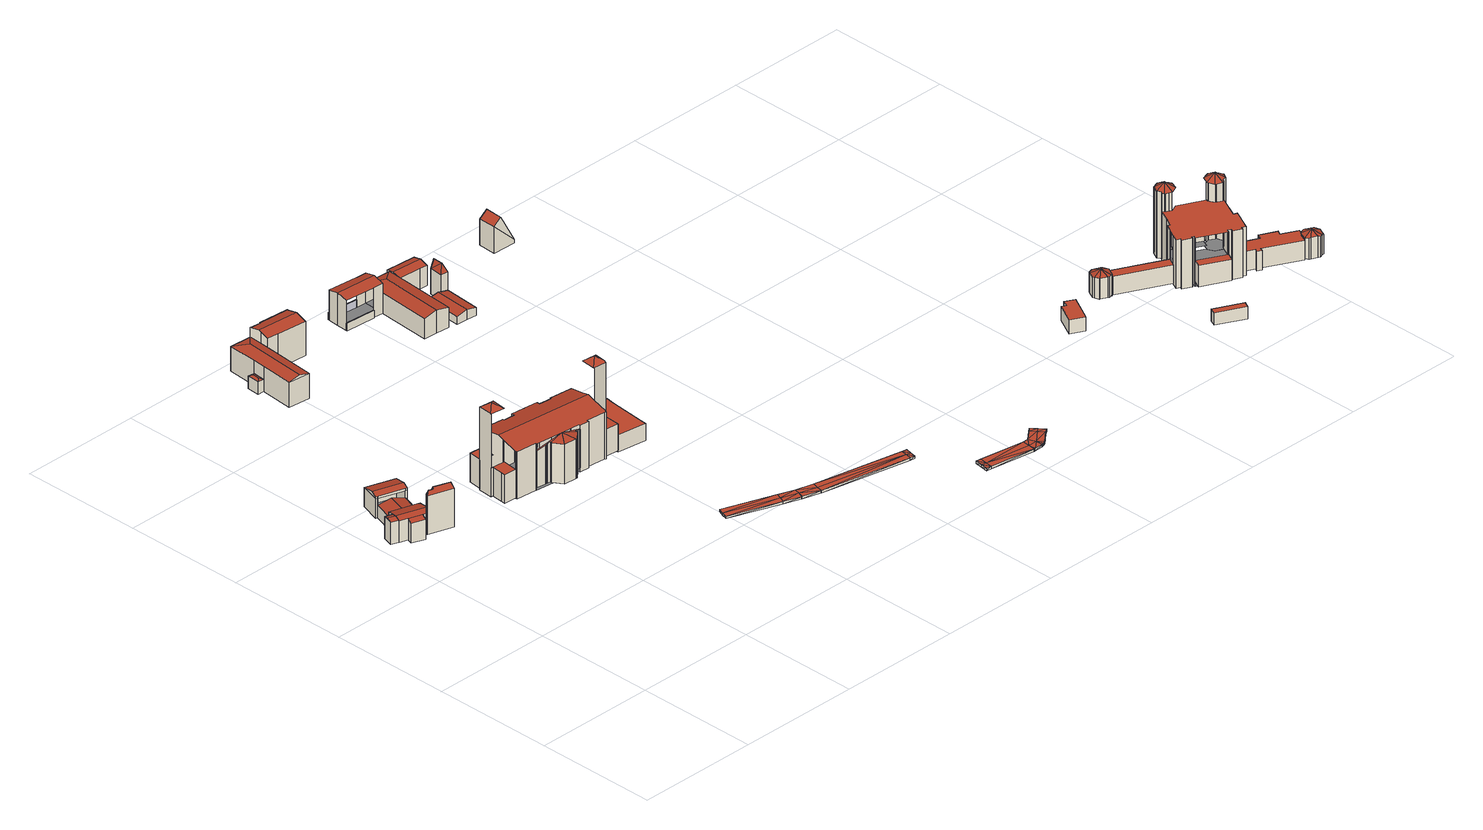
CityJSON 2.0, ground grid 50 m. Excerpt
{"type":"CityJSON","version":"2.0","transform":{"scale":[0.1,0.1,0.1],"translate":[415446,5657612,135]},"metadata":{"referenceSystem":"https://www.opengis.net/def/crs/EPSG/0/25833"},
"CityObjects":{
"building1":{"type":"Building","attributes":{"Dachtyp_tdc":"tdcGableRoof","Gemeindeschluessel":14612000,"Dachneigung":13.34,"QualitaetDacherkennung":74,"Geometrietyp2DReferenz":"3000","measuredHeight":9.62,"function":"31001_9998","roofType":"3100"},"geometry":[{"type":"Solid","lod":"2","boundaries":[[[[0,1,2,3]],[[1,4,5,2]],[[4,6,7,5]],[[6,0,3,7]],[[4,1,8]],[[0,6,9]],[[1,0,9,8]],[[6,4,8,9]],[[3,2,5,7]]]],"semantics":{"surfaces":[{"type":"WallSurface"},{"type":"RoofSurface"},{"type":"GroundSurface"}],"values":[[0,0,0,0,0,0,1,1,2]]}}]},
"building2":{"type":"Building","attributes":{"Gemeindeschluessel":14612000,"Geometrietyp2DReferenz":"3000","function":"31001_9998","roofType":"9999"},"children":["building2-1","building2-2","building2-3","building2-4"]},
"building2-1":{"type":"BuildingPart","attributes":{"Dachtyp_tdc":"tdcGableRoof","Dachneigung":14.43,"QualitaetDacherkennung":68,"Geometrietyp2DReferenz":"3000","measuredHeight":9.48,"roofType":"3100"},"parents":["building2"],"geometry":[{"type":"MultiSurface","lod":"2","boundaries":[[[10,11,12]],[[13,14,15]],[[13,16,17,14]],[[16,18,19,17]],[[18,20,21,19]],[[20,22,23,21]],[[22,24,25,23]],[[24,26,27,25]],[[28,29,30,31]],[[29,32,33,30]],[[32,34,35,33]],[[34,1,36,35]],[[1,37,38,36]],[[37,10,12,38]],[[34,32,29,28,26,24,22,20,18]],[[18,16,13,10,37,1,34]],[[12,14,17,19,21,23,25,27,31,30,33,35,36,38]]],"semantics":{"surfaces":[{"type":"WallSurface"},{"type":"RoofSurface"},{"type":"GroundSurface"}],"values":[0,0,0,0,0,0,0,0,0,0,0,0,0,0,1,1,2]}}]},
"building2-2":{"type":"BuildingPart","attributes":{"Dachtyp_tdc":"tdcGableRoof","Dachneigung":15.06,"QualitaetDacherkennung":47,"Geometrietyp2DReferenz":"3000","measuredHeight":6.53,"roofType":"3100"},"parents":["building2"],"geometry":[{"type":"MultiSurface","lod":"2","boundaries":[[[39,15,14,40]],[[11,41,42,12]],[[15,39,43,44]],[[41,11,44,43]],[[40,14,12,42]]],"semantics":{"surfaces":[{"type":"WallSurface"},{"type":"RoofSurface"},{"type":"GroundSurface"}],"values":[0,0,1,1,2]}}]},
"building2-3":{"type":"BuildingPart","attributes":{"Dachtyp_tdc":"tdcPolyFlatRoof","Dachneigung":14.61,"QualitaetDacherkennung":71,"Geometrietyp2DReferenz":"3000","measuredHeight":8.87,"roofType":"2100"},"parents":["building2"],"geometry":[{"type":"MultiSurface","lod":"2","boundaries":[[[26,45,46,27]],[[45,47,48,46]],[[47,28,31,48]],[[28,47,45,26]],[[27,46,48,31]]],"semantics":{"surfaces":[{"type":"WallSurface"},{"type":"RoofSurface"},{"type":"GroundSurface"}],"values":[0,0,0,1,2]}}]},
"building2-4":{"type":"BuildingPart","attributes":{"Dachtyp_tdc":"tdcGableRoof","Dachneigung":14.56,"QualitaetDacherkennung":81,"Geometrietyp2DReferenz":"3000","measuredHeight":9.46,"roofType":"3100"},"parents":["building2"],"geometry":[{"type":"MultiSurface","lod":"2","boundaries":[[[49,50,51,42,41]],[[50,52,53,51]],[[52,54,55,53]],[[54,56,57,55]],[[56,58,59,57]],[[58,60,39,40,59]],[[61,62,63,64,65,66,67]],[[54,64,63,56]],[[49,67,66,50]],[[60,61,67,49]],[[50,66,65,52]],[[52,65,64,54]],[[58,62,61,60]],[[56,63,62,58]],[[42,51,53,55,57,59,40]]],"semantics":{"surfaces":[{"type":"WallSurface"},{"type":"RoofSurface"},{"type":"GroundSurface"}],"values":[0,0,0,0,0,0,1,1,0,0,0,0,0,0,2]}}]},
"building3":{"type":"Building","attributes":{"Dachtyp_tdc":"tdcFreeFormRoof","Gemeindeschluessel":14612000,"Dachneigung":70.85,"QualitaetDacherkennung":9,"Geometrietyp2DReferenz":"3000","measuredHeight":18.38,"function":"31001_9998","roofType":"5000"},"geometry":[{"type":"Solid","lod":"2","boundaries":[[[[68,69,70,71]],[[69,72,73,70]],[[72,74,75,73]],[[74,76,77,75]],[[76,78,79,77]],[[78,68,71,79]],[[80,78,76]],[[81,80,76,74]],[[82,81,74,72]],[[83,82,72,69]],[[83,69,68]],[[80,81,82,83,68,78]],[[71,70,73,75,77,79]]]],"semantics":{"surfaces":[{"type":"WallSurface"},{"type":"RoofSurface"},{"type":"GroundSurface"}],"values":[[0,0,0,0,0,0,1,1,1,1,1,1,2]]}}]},
"building4":{"type":"Building","attributes":{"name":"Schloss Albrechtsberg","Gemeindeschluessel":14612000,"QualitaetDacherkennung":100,"Geometrietyp2DReferenz":"3000","function":"31001_3031","roofType":"9999"},"children":["building4-1","building4-2","building4-3","building4-4","building4-5","building4-6","building4-7","building4-8","building4-9"]},
"building4-1":{"type":"BuildingPart","attributes":{"Dachtyp_tdc":"tdcGableRoof","Dachneigung":34.93,"QualitaetDacherkennung":100,"Geometrietyp2DReferenz":"3000","measuredHeight":18.59,"roofType":"3100"},"parents":["building4"],"geometry":[{"type":"MultiSurface","lod":"2","boundaries":[[[84,85,86,87]],[[85,88,89,86]],[[88,90,91,89]],[[90,92,93,91]],[[88,85,84,94]],[[94,92,90,88]],[[95,87,86,89,91,93]]],"semantics":{"surfaces":[{"type":"WallSurface"},{"type":"RoofSurface"},{"type":"GroundSurface"}],"values":[0,0,0,0,1,1,2]}}]},
"building4-2":{"type":"BuildingPart","attributes":{"Dachtyp_tdc":"tdcPyramidRoof","Dachneigung":36.44,"QualitaetDacherkennung":100,"Geometrietyp2DReferenz":"3000","measuredHeight":35.7,"roofType":"3500"},"parents":["building4"],"geometry":[{"type":"MultiSurface","lod":"2","boundaries":[[[96,97,98,99,100]],[[97,101,102,103,104,98]],[[105,106,107,108,96]],[[109,107,106]],[[101,109,106,110]],[[105,110,106]],[[97,108,107,109,101]],[[96,108,97]],[[99,98,104,111,112,113]]],"semantics":{"surfaces":[{"type":"WallSurface"},{"type":"RoofSurface"},{"type":"GroundSurface"}],"values":[0,0,1,1,1,1,0,0,2]}}]},
"building4-3":{"type":"BuildingPart","attributes":{"Dachtyp_tdc":"tdcLeanToRoof","Dachneigung":0,"QualitaetDacherkennung":100,"Geometrietyp2DReferenz":"3000","measuredHeight":11.74,"roofType":"2100"},"parents":["building4"],"geometry":[{"type":"MultiSurface","lod":"2","boundaries":[[[114,115,116,117]],[[115,100,99,118,116]],[[119,100,115,114]],[[117,116,118,120]]],"semantics":{"surfaces":[{"type":"WallSurface"},{"type":"RoofSurface"},{"type":"GroundSurface"}],"values":[0,0,1,2]}}]},
"building4-4":{"type":"BuildingPart","attributes":{"Dachtyp_tdc":"tdcTentRoof","Dachneigung":16.37,"QualitaetDacherkennung":100,"Geometrietyp2DReferenz":"3000","measuredHeight":17.75,"roofType":"3500"},"parents":["building4"],"geometry":[{"type":"MultiSurface","lod":"2","boundaries":[[[121,122,123,124]],[[122,125,126,123]],[[125,127,128,126]],[[127,129,130,128]],[[129,131,132,130]],[[131,133,134,132]],[[133,135,136,134]],[[135,137,138,136]],[[137,139,140,138]],[[139,141,142,140]],[[141,143,144,142]],[[143,145,146,144]],[[145,147,148,146]],[[147,149,150,148]],[[149,151,152,150]],[[151,153,154,152]],[[155,121,124,156]],[[157,133,131,129,127]],[[157,135,133]],[[157,141,139,137,135]],[[157,153,151,149,147,145,143,141]],[[127,125,122,121,155,158,157]],[[124,123,126,128,130,132,134,136,138,140,142,144,146,148,150,152,154,159,160,156]]],"semantics":{"surfaces":[{"type":"WallSurface"},{"type":"RoofSurface"},{"type":"GroundSurface"}],"values":[0,0,0,0,0,0,0,0,0,0,0,0,0,0,0,0,0,1,1,1,1,1,2]}}]},
"building4-5":{"type":"BuildingPart","attributes":{"Dachtyp_tdc":"tdcPolyFlatRoof","Dachneigung":0,"QualitaetDacherkennung":100,"Geometrietyp2DReferenz":"3000","measuredHeight":11.78,"roofType":"1000"},"parents":["building4"],"geometry":[{"type":"MultiSurface","lod":"2","boundaries":[[[161,162,163,164]],[[162,165,166,163]],[[165,167,168,166]],[[167,169,170,168]],[[169,171,172,170]],[[171,173,174,172]],[[175,173,171,169,167,165,162,161]],[[164,163,166,168,170,172,174,176]]],"semantics":{"surfaces":[{"type":"WallSurface"},{"type":"RoofSurface"},{"type":"GroundSurface"}],"values":[0,0,0,0,0,0,1,2]}}]},
"building4-6":{"type":"BuildingPart","attributes":{"Dachtyp_tdc":"tdcGableRoof","Dachneigung":12.4,"QualitaetDacherkennung":100,"Geometrietyp2DReferenz":"3000","measuredHeight":21.45,"roofType":"3100"},"parents":["building4"],"geometry":[{"type":"MultiSurface","lod":"2","boundaries":[[[177,178,179,180]],[[178,181,182,179]],[[181,183,184,182]],[[183,185,155,156,186,184]],[[187,188,189,190,154,153]],[[188,191,192,189]],[[191,193,194,192]],[[193,195,161,164,196,194]],[[197,198,199,200,201]],[[198,202,203,199]],[[202,204,205,203]],[[204,206,207,205]],[[206,208,209,207]],[[208,210,84,87,211,209]],[[212,213,214,215,93,92]],[[213,216,217,214]],[[216,218,219,217]],[[218,220,221,219]],[[220,222,223,221]],[[222,224,114,117,225,223]],[[226,227,228,229,230,231]],[[227,177,180,228]],[[232,233,224,222,220,218,216,213,212,94,210,208,206,204,202,198,197,234,235]],[[235,236,195,193,191,188,187,157,237,185,183,181,178,177,227,226,238,232]],[[180,179,182,184,186,239,190,189,192,194,196,240,241,242,200,199,203,205,207,209,211,215,214,217,219,221,223,225,243,229,228]]],"semantics":{"surfaces":[{"type":"WallSurface"},{"type":"RoofSurface"},{"type":"GroundSurface"}],"values":[0,0,0,0,0,0,0,0,0,0,0,0,0,0,0,0,0,0,0,0,0,0,1,1,2]}}]},
"building4-7":{"type":"BuildingPart","attributes":{"Dachtyp_tdc":"tdcLeanToRoof","Dachneigung":0,"QualitaetDacherkennung":100,"Geometrietyp2DReferenz":"3000","measuredHeight":11.99,"roofType":"2100"},"parents":["building4"],"geometry":[{"type":"MultiSurface","lod":"2","boundaries":[[[244,245,246,247]],[[245,248,249,246]],[[248,201,200,250,249]],[[251,244,247,252]],[[251,253,201,248,245,244]],[[247,246,249,250,254,252]]],"semantics":{"surfaces":[{"type":"WallSurface"},{"type":"RoofSurface"},{"type":"GroundSurface"}],"values":[0,0,0,0,1,2]}}]},
"building4-8":{"type":"BuildingPart","attributes":{"Dachtyp_tdc":"tdcPolyFlatRoof","Dachneigung":0,"QualitaetDacherkennung":100,"Geometrietyp2DReferenz":"3000","measuredHeight":11.14,"roofType":"1000"},"parents":["building4"],"geometry":[{"type":"MultiSurface","lod":"2","boundaries":[[[102,255,256,103]],[[255,257,258,256]],[[257,231,230,258]],[[231,257,255,102,259]],[[260,103,256,258,230]]],"semantics":{"surfaces":[{"type":"WallSurface"},{"type":"RoofSurface"},{"type":"GroundSurface"}],"values":[0,0,0,1,2]}}]},
"building4-9":{"type":"BuildingPart","attributes":{"Dachtyp_tdc":"tdcPyramidRoof","Dachneigung":36.44,"QualitaetDacherkennung":100,"Geometrietyp2DReferenz":"3000","measuredHeight":36.29,"roofType":"3500"},"parents":["building4"],"geometry":[{"type":"MultiSurface","lod":"2","boundaries":[[[261,262,251,252,263,174,173]],[[262,264,265,266]],[[267,266,265]],[[267,265,268,261]],[[264,268,265]],[[261,268,264,262]],[[254,269,263,252]]],"semantics":{"surfaces":[{"type":"WallSurface"},{"type":"RoofSurface"},{"type":"GroundSurface"}],"values":[0,1,1,1,1,0,2]}}]},
"building5":{"type":"Building","attributes":{"name":"JugendKunstschule Dresden","Dachtyp_tdc":"tdcFreeFormRoof","Gemeindeschluessel":14612000,"Dachneigung":19.21,"QualitaetDacherkennung":77,"Geometrietyp2DReferenz":"3000","measuredHeight":5.56,"function":"31001_3021","roofType":"5000"},"geometry":[{"type":"Solid","lod":"2","boundaries":[[[[270,271,272,273]],[[271,274,275,272]],[[274,276,277,275]],[[276,270,273,277]],[[278,279,276,274]],[[278,274,271]],[[279,278,271,270]],[[279,270,276]],[[273,272,275,277]]]],"semantics":{"surfaces":[{"type":"WallSurface"},{"type":"RoofSurface"},{"type":"GroundSurface"}],"values":[[0,0,0,0,1,1,1,1,2]]}}]},
"building6":{"type":"Building","attributes":{"name":"JugendKunstschule Dresden","Gemeindeschluessel":14612000,"Geometrietyp2DReferenz":"3000","function":"31001_3021","roofType":"9999"},"children":["building6-1","building6-2","building6-3"]},
"building6-1":{"type":"BuildingPart","attributes":{"Dachtyp_tdc":"tdcGableRoof","Dachneigung":14.26,"QualitaetDacherkennung":66,"Geometrietyp2DReferenz":"3000","measuredHeight":15.32,"roofType":"3100"},"parents":["building6"],"geometry":[{"type":"MultiSurface","lod":"2","boundaries":[[[280,281,282,283]],[[281,284,285,286,282]],[[287,288,289,290,291]],[[292,293,294,295,296]],[[293,297,298,294]],[[297,299,300,298]],[[299,301,302,300]],[[301,280,283,302]],[[297,293,292,288,287,303]],[[303,284,281,280,301,299,297]],[[283,282,286,304,290,289,295,294,298,300,302]]],"semantics":{"surfaces":[{"type":"WallSurface"},{"type":"RoofSurface"},{"type":"GroundSurface"}],"values":[0,0,0,0,0,0,0,0,1,1,2]}}]},
"building6-2":{"type":"BuildingPart","attributes":{"Dachtyp_tdc":"tdcHipAndGableRoof","Dachneigung":13.85,"QualitaetDacherkennung":91,"Geometrietyp2DReferenz":"3000","measuredHeight":11.44,"roofType":"5000"},"parents":["building6"],"geometry":[{"type":"MultiSurface","lod":"2","boundaries":[[[305,306,307,308]],[[309,306,305,310,311,312]],[[313,314,315,312,311]],[[285,314,313,316]],[[316,313,311,310]],[[291,315,314,285,317]],[[309,315,291]],[[308,307,318,290,304,286,319,320]],[[306,309,318,307]],[[309,291,290,318]],[[285,316,319,286]],[[316,310,320,319]],[[310,305,308,320]],[[315,309,312]]],"semantics":{"surfaces":[{"type":"WallSurface"},{"type":"RoofSurface"},{"type":"GroundSurface"}],"values":[0,1,1,0,0,0,0,2,0,0,0,0,0,1]}}]},
"building6-3":{"type":"BuildingPart","attributes":{"Dachtyp_tdc":"tdcPolyFlatRoof","Dachneigung":0,"QualitaetDacherkennung":40,"Geometrietyp2DReferenz":"3000","measuredHeight":14.13,"roofType":"1000"},"parents":["building6"],"geometry":[{"type":"MultiSurface","lod":"2","boundaries":[[[321,322,323,324]],[[322,296,295,323]],[[288,321,324,289]],[[288,296,322,321]],[[324,323,295,289]]],"semantics":{"surfaces":[{"type":"WallSurface"},{"type":"RoofSurface"},{"type":"GroundSurface"}],"values":[0,0,0,1,2]}}]},
"building7":{"type":"Building","attributes":{"name":"Schloss Albrechtsberg","Dachtyp_tdc":"tdcPolyFlatRoof","Gemeindeschluessel":14612000,"Dachneigung":0,"QualitaetDacherkennung":100,"Geometrietyp2DReferenz":"3000","measuredHeight":7.02,"function":"31001_3031","roofType":"1000"},"geometry":[{"type":"Solid","lod":"2","boundaries":[[[[325,326,327,328]],[[326,329,330,327]],[[329,331,332,330]],[[331,333,334,332]],[[333,335,116,334]],[[335,336,337,116]],[[336,338,339,337]],[[338,340,341,339]],[[340,342,343,341]],[[342,325,328,343]],[[342,340,338,336,335,333,331,329,326,325]],[[328,327,330,332,334,116,337,339,341,343]]]],"semantics":{"surfaces":[{"type":"WallSurface"},{"type":"RoofSurface"},{"type":"GroundSurface"}],"values":[[0,0,0,0,0,0,0,0,0,0,1,2]]}}]},
"building8":{"type":"Building","attributes":{"Erfassungsdatum_Objekt":"2022-03-29","BodenHoehe":138.06,"gemHoehe":0,"BauwerkHoehe":1,"Breite":5,"Gemeindeschluessel":"14612000","Geometrietyp2DReferenz":"3000","measuredHeight":1,"function":"53001_1800"},"geometry":[{"type":"MultiSurface","lod":"2","boundaries":[[[344,345,346]],[[344,346,347]],[[345,348,349]],[[345,349,346]],[[349,348,350]],[[349,350,351]],[[351,350,352]],[[351,352,353]],[[353,352,354]],[[353,354,355]],[[356,357,345]],[[356,345,344]],[[357,358,348]],[[357,348,345]],[[348,358,359]],[[348,359,360]],[[348,360,361]],[[348,361,350]],[[350,361,362]],[[350,362,363]],[[350,363,352]],[[352,363,364]],[[352,364,365]],[[352,365,354]],[[362,361,366]],[[362,366,367]],[[361,360,368]],[[361,368,366]],[[360,359,369]],[[360,369,368]],[[359,358,370]],[[359,370,369]],[[358,357,371]],[[358,371,370]],[[357,356,372]],[[357,372,371]],[[356,344,373]],[[356,373,372]],[[344,347,374]],[[344,374,373]],[[347,346,375]],[[347,375,374]],[[346,349,376]],[[346,376,375]],[[349,351,377]],[[349,377,376]],[[351,353,378]],[[351,378,377]],[[353,355,379]],[[353,379,378]],[[355,354,380]],[[355,380,379]],[[354,365,381]],[[354,381,380]],[[365,364,382]],[[365,382,381]],[[364,363,383]],[[364,383,382]],[[363,362,367]],[[363,367,383]],[[375,384,373]],[[374,375,373]],[[376,385,384]],[[375,376,384]],[[386,385,376]],[[377,386,376]],[[387,386,377]],[[378,387,377]],[[380,387,378]],[[379,380,378]],[[384,371,372]],[[373,384,372]],[[385,370,371]],[[384,385,371]],[[369,370,385]],[[368,369,385]],[[366,368,385]],[[386,366,385]],[[367,366,386]],[[383,367,386]],[[387,383,386]],[[382,383,387]],[[381,382,387]],[[380,381,387]]],"semantics":{"surfaces":[{"type":"RoofSurface"},{"type":"WallSurface"},{"type":"GroundSurface"}],"values":[0,0,0,0,0,0,0,0,0,0,0,0,0,0,0,0,0,0,0,0,0,0,0,0,1,1,1,1,1,1,1,1,1,1,1,1,1,1,1,1,1,1,1,1,1,1,1,1,1,1,1,1,1,1,1,1,1,1,1,1,2,2,2,2,2,2,2,2,2,2,2,2,2,2,2,2,2,2,2,2,2,2,2,2]}}]},
"building9":{"type":"Building","attributes":{"name":"JugendKunstschule Dresden","Gemeindeschluessel":14612000,"Geometrietyp2DReferenz":"3000","function":"31001_3021","roofType":"9999"},"children":["building9-1","building9-2","building9-3","building9-4","building9-5"]},
"building9-1":{"type":"BuildingPart","attributes":{"Dachtyp_tdc":"tdcPolyFlatRoof","Dachneigung":0,"QualitaetDacherkennung":0,"Geometrietyp2DReferenz":"3000","measuredHeight":3,"roofType":"9999"},"parents":["building9"],"geometry":[{"type":"MultiSurface","lod":"2","boundaries":[[[388,389,390,391,392,393]],[[393,392,394,395]],[[392,391,396,394]],[[390,389,397,398]],[[389,388,399,397]],[[388,393,395,399]],[[395,394,396,398,397,399]],[[398,396,391,390]]],"semantics":{"surfaces":[{"type":"RoofSurface"},{"type":"WallSurface"},{"type":"GroundSurface"},{"type":"ClosureSurface","isClosure":"1","QuelleClosure":"LoD1Solid"}],"values":[0,1,1,1,1,1,2,3]}}]},
"building9-2":{"type":"BuildingPart","attributes":{"Dachtyp_tdc":"tdcHipAndGableRoof","Dachneigung":13.18,"QualitaetDacherkennung":89,"Geometrietyp2DReferenz":"3000","measuredHeight":9.62,"roofType":"5000"},"parents":["building9"],"geometry":[{"type":"MultiSurface","lod":"2","boundaries":[[[400,401,402,403,404,405,406,407]],[[408,409,410,411,412,413,414,415,416,417]],[[401,400,409,408]],[[400,418,410,409]],[[418,419,411,410]],[[420,406,414,413]],[[402,401,408,417,421]],[[406,420,407]],[[420,422,419,418,400,407]]],"semantics":{"surfaces":[{"type":"RoofSurface"},{"type":"GroundSurface"},{"type":"WallSurface"}],"values":[0,1,2,2,2,2,2,0,0]}}]},
"building9-3":{"type":"BuildingPart","attributes":{"Dachtyp_tdc":"tdcGableRoof","Dachneigung":13.86,"QualitaetDacherkennung":63,"Geometrietyp2DReferenz":"3000","measuredHeight":13.36,"roofType":"3100"},"parents":["building9"],"geometry":[{"type":"MultiSurface","lod":"2","boundaries":[[[423,424,425,426,427]],[[424,428,429,425]],[[428,430,390,398,429]],[[431,432,420,413,396,391]],[[433,434,435,436,411,419]],[[437,432,431,430,428,424]],[[424,423,434,433,437]],[[426,425,429,398,396,413,412,411,436]]],"semantics":{"surfaces":[{"type":"WallSurface"},{"type":"RoofSurface"},{"type":"GroundSurface"}],"values":[0,0,0,0,0,1,1,2]}}]},
"building9-4":{"type":"BuildingPart","attributes":{"Dachtyp_tdc":"tdcPolyFlatRoof","Dachneigung":0,"QualitaetDacherkennung":0,"Geometrietyp2DReferenz":"3000","measuredHeight":3.04,"roofType":"9999"},"parents":["building9"],"geometry":[{"type":"MultiSurface","lod":"2","boundaries":[[[427,438,439,440,435]],[[435,440,441,436]],[[440,439,442,441]],[[439,438,443,442]],[[438,427,426,443]],[[436,441,442,443,426]],[[436,426,427,435]]],"semantics":{"surfaces":[{"type":"RoofSurface"},{"type":"WallSurface"},{"type":"GroundSurface"},{"type":"ClosureSurface","isClosure":"1","QuelleClosure":"LoD1Solid"}],"values":[0,1,1,1,1,2,3]}}]},
"building9-5":{"type":"BuildingPart","attributes":{"Dachtyp_tdc":"tdcGableRoof","Dachneigung":13.9,"QualitaetDacherkennung":79,"Geometrietyp2DReferenz":"3000","measuredHeight":9.22,"roofType":"3100"},"parents":["building9"],"geometry":[{"type":"MultiSurface","lod":"2","boundaries":[[[444,421,417,445]],[[446,414,406]],[[446,447,448,414]],[[447,449,450,448]],[[449,451,452,450]],[[451,453,454,452]],[[453,455,456,454]],[[455,444,445,456]],[[451,449,447,446,457]],[[457,404,458,421,444,455,453,451]],[[445,417,416,415,414,448,450,452,454,456]]],"semantics":{"surfaces":[{"type":"WallSurface"},{"type":"RoofSurface"},{"type":"GroundSurface"}],"values":[0,0,0,0,0,0,0,0,1,1,2]}}]},
"building10":{"type":"Building","attributes":{"Dachtyp_tdc":"tdcGableRoof","Gemeindeschluessel":14612000,"Dachneigung":10.42,"QualitaetDacherkennung":85,"Geometrietyp2DReferenz":"3000","measuredHeight":4.04,"function":"31001_9998","roofType":"3100"},"geometry":[{"type":"Solid","lod":"2","boundaries":[[[[459,460,461,462]],[[460,463,464,461]],[[463,465,466,464]],[[465,467,468,466]],[[467,469,470,468]],[[469,471,472,470]],[[471,473,474,472]],[[473,459,462,474]],[[469,467,465,463,460,459]],[[459,473,471,469]],[[462,461,464,466,468,470,472,474]]]],"semantics":{"surfaces":[{"type":"WallSurface"},{"type":"RoofSurface"},{"type":"GroundSurface"}],"values":[[0,0,0,0,0,0,0,0,1,1,2]]}}]},
"building11":{"type":"Building","attributes":{"Dachtyp_tdc":"tdcFreeFormRoof","Gemeindeschluessel":14612000,"Dachneigung":67.08,"QualitaetDacherkennung":7,"Geometrietyp2DReferenz":"3000","measuredHeight":14.11,"function":"31001_9998","roofType":"5000"},"geometry":[{"type":"Solid","lod":"2","boundaries":[[[[475,476,477,478]],[[476,479,480,477]],[[479,481,482,480]],[[481,483,484,482]],[[483,475,478,484]],[[485,483,481]],[[486,485,481,479]],[[486,479,476]],[[476,485,486]],[[475,485,476]],[[485,475,483]],[[478,477,480,482,484]]]],"semantics":{"surfaces":[{"type":"WallSurface"},{"type":"RoofSurface"},{"type":"GroundSurface"}],"values":[[0,0,0,0,0,1,1,0,1,1,1,2]]}}]},
"building12":{"type":"Building","attributes":{"Erfassungsdatum_Objekt":"2022-03-29","BodenHoehe":135.21,"gemHoehe":0,"BauwerkHoehe":1,"Breite":6,"Gemeindeschluessel":"14612000","Geometrietyp2DReferenz":"3000","measuredHeight":1,"function":"53001_1800"},"geometry":[{"type":"MultiSurface","lod":"2","boundaries":[[[487,488,489]],[[487,489,490]],[[490,489,491]],[[491,489,492]],[[491,492,493]],[[493,492,494]],[[493,494,495]],[[493,495,496]],[[496,495,497]],[[496,497,498]],[[488,499,500]],[[488,500,489]],[[489,500,501]],[[489,501,492]],[[492,501,502]],[[492,502,503]],[[492,503,494]],[[494,503,504]],[[494,504,505]],[[494,505,506]],[[494,506,507]],[[494,507,495]],[[495,507,508]],[[495,508,497]],[[488,487,509]],[[488,509,510]],[[487,490,511]],[[487,511,509]],[[490,491,512]],[[490,512,511]],[[491,493,513]],[[491,513,512]],[[493,496,514]],[[493,514,513]],[[496,498,515]],[[496,515,514]],[[498,497,516]],[[498,516,515]],[[497,508,517]],[[497,517,516]],[[508,507,518]],[[508,518,517]],[[507,506,519]],[[507,519,518]],[[506,505,520]],[[506,520,519]],[[505,504,521]],[[505,521,520]],[[504,503,522]],[[504,522,521]],[[503,502,523]],[[503,523,522]],[[502,501,524]],[[502,524,523]],[[500,525,526]],[[499,488,510]],[[499,510,525]],[[501,500,526]],[[501,526,524]],[[500,499,525]],[[527,510,509]],[[511,527,509]],[[512,527,511]],[[528,527,512]],[[513,528,512]],[[529,528,513]],[[530,529,513]],[[514,530,513]],[[516,530,514]],[[515,516,514]],[[526,525,510]],[[527,526,510]],[[524,526,527]],[[528,524,527]],[[523,524,528]],[[522,523,528]],[[529,522,528]],[[521,522,529]],[[520,521,529]],[[519,520,529]],[[518,519,529]],[[530,518,529]],[[517,518,530]],[[516,517,530]]],"semantics":{"surfaces":[{"type":"RoofSurface"},{"type":"WallSurface"},{"type":"GroundSurface"}],"values":[0,0,0,0,0,0,0,0,0,0,0,0,0,0,0,0,0,0,0,0,0,0,0,0,1,1,1,1,1,1,1,1,1,1,1,1,1,1,1,1,1,1,1,1,1,1,1,1,1,1,1,1,1,1,1,1,1,1,1,1,2,2,2,2,2,2,2,2,2,2,2,2,2,2,2,2,2,2,2,2,2,2,2,2]}}]},
"building13":{"type":"Building","attributes":{"Dachtyp_tdc":"tdcGableRoof","Gemeindeschluessel":14612000,"Dachneigung":61.75,"QualitaetDacherkennung":5,"Geometrietyp2DReferenz":"3000","measuredHeight":13.37,"function":"31001_9998","roofType":"3100"},"geometry":[{"type":"Solid","lod":"2","boundaries":[[[[531,532,533,534]],[[532,535,536,533]],[[535,537,538,536]],[[537,531,534,538]],[[535,532,539]],[[531,537,540]],[[532,531,540,539]],[[537,535,539,540]],[[534,533,536,538]]]],"semantics":{"surfaces":[{"type":"WallSurface"},{"type":"RoofSurface"},{"type":"GroundSurface"}],"values":[[0,0,0,0,0,0,1,1,2]]}}]},
"building14":{"type":"Building","attributes":{"Dachtyp_tdc":"tdcPolyFlatRoof","Gemeindeschluessel":14612000,"Dachneigung":0,"QualitaetDacherkennung":0,"Geometrietyp2DReferenz":"3000","BezugspunktDach":"2000","measuredHeight":5.73,"function":"31001_9998"},"geometry":[{"type":"MultiSurface","lod":"2","boundaries":[[[541,542,543,544,545,546]],[[546,545,547,548]],[[545,544,549,547]],[[544,543,550,549]],[[543,542,551,550]],[[542,541,552,551]],[[541,546,548,552]],[[548,547,549,550,551,552]]],"semantics":{"surfaces":[{"type":"RoofSurface"},{"type":"WallSurface"},{"type":"GroundSurface"}],"values":[0,1,1,1,1,1,1,2]}}]},
"building15":{"type":"Building","attributes":{"Dachtyp_tdc":"tdcPolyFlatRoof","Gemeindeschluessel":14612000,"Dachneigung":0,"QualitaetDacherkennung":60,"Geometrietyp2DReferenz":"3000","measuredHeight":4.98,"function":"31001_9998","roofType":"1000"},"geometry":[{"type":"Solid","lod":"2","boundaries":[[[[553,554,555,556]],[[554,557,558,555]],[[557,559,560,558]],[[559,553,556,560]],[[559,557,554,553]],[[556,555,558,560]]]],"semantics":{"surfaces":[{"type":"WallSurface"},{"type":"RoofSurface"},{"type":"GroundSurface"}],"values":[[0,0,0,0,1,2]]}}]},
"building16":{"type":"Building","attributes":{"name":"Lingnerschloss","Gemeindeschluessel":14612000,"QualitaetDacherkennung":100,"Geometrietyp2DReferenz":"3000","function":"31001_3031","roofType":"9999"},"children":["building16-1","building16-2","building16-3","building16-4","building16-5","building16-6","building16-7","building16-8","building16-9"]},
"building16-1":{"type":"BuildingPart","attributes":{"Dachtyp_tdc":"tdcLeanToRoof","Dachneigung":0,"QualitaetDacherkennung":100,"Geometrietyp2DReferenz":"3000","measuredHeight":8.75,"roofType":"2100"},"parents":["building16"],"geometry":[{"type":"MultiSurface","lod":"2","boundaries":[[[561,562,563,564]],[[562,565,566,563]],[[565,567,568,566]],[[567,565,562,561]],[[564,563,566,568]]],"semantics":{"surfaces":[{"type":"WallSurface"},{"type":"RoofSurface"},{"type":"GroundSurface"}],"values":[0,0,0,1,2]}}]},
"building16-2":{"type":"BuildingPart","attributes":{"Dachtyp_tdc":"tdcTentRoof","Dachneigung":33.85,"QualitaetDacherkennung":100,"Geometrietyp2DReferenz":"3000","measuredHeight":29.75,"roofType":"3500"},"parents":["building16"],"geometry":[{"type":"MultiSurface","lod":"2","boundaries":[[[569,570,571,572,573]],[[570,574,575,571]],[[574,576,577,575]],[[576,578,579,577]],[[578,580,581,579]],[[580,582,583,581]],[[582,584,585,583]],[[584,586,587,585]],[[586,588,589,587]],[[588,590,591,589]],[[590,592,593,591]],[[592,594,595,593]],[[594,596,597,595]],[[596,598,599,597]],[[600,601,602]],[[603,600,602]],[[574,570,569,603,602]],[[578,576,574,602]],[[582,580,578,602]],[[604,605,572,571,575,577,579,581,583,585,587,589,591,593,595,597,606,607]],[[586,584,582,602]],[[608,596,594,592,590,588,586,602]],[[601,608,602]]],"semantics":{"surfaces":[{"type":"WallSurface"},{"type":"RoofSurface"},{"type":"GroundSurface"}],"values":[0,0,0,0,0,0,0,0,0,0,0,0,0,0,1,1,1,1,1,2,1,1,1]}}]},
"building16-3":{"type":"BuildingPart","attributes":{"Dachtyp_tdc":"tdcPolyFlatRoof","Dachneigung":0,"QualitaetDacherkennung":100,"Geometrietyp2DReferenz":"3000","measuredHeight":8.07,"roofType":"1000"},"parents":["building16"],"geometry":[{"type":"MultiSurface","lod":"2","boundaries":[[[609,610,611,612]],[[610,613,614,611]],[[613,615,616,614]],[[615,617,618,616]],[[617,619,620,621,618]],[[622,623,624]],[[622,625,626,623]],[[625,627,628,626]],[[627,629,630,628]],[[629,631,632,630]],[[631,633,634,632]],[[633,635,636,634]],[[635,637,636]],[[638,639,640,641,642]],[[639,609,612,640]],[[639,638,635,633,631,629,627,625,622,643,644,619,617,615,613,610,609]],[[612,611,614,616,618,621,645,623,626,628,630,632,634,636,641,640]]],"semantics":{"surfaces":[{"type":"WallSurface"},{"type":"RoofSurface"},{"type":"GroundSurface"}],"values":[0,0,0,0,0,0,0,0,0,0,0,0,0,0,0,1,2]}}]},
"building16-4":{"type":"BuildingPart","attributes":{"Dachtyp_tdc":"tdcTentRoof","Dachneigung":33.85,"QualitaetDacherkennung":100,"Geometrietyp2DReferenz":"3000","measuredHeight":29.9,"roofType":"3500"},"parents":["building16"],"geometry":[{"type":"MultiSurface","lod":"2","boundaries":[[[646,647,648,649]],[[647,650,651,652,648]],[[653,654,655,656,657,658]],[[654,659,660,655]],[[659,661,662,660]],[[661,663,664,662]],[[663,665,666,664]],[[665,667,668,666]],[[667,669,670,668]],[[669,646,649,670]],[[671,650,647,646,672]],[[673,671,672]],[[674,673,672]],[[675,674,672]],[[654,653,675,672]],[[661,659,654,672]],[[665,663,661,672]],[[646,669,667,665,672]],[[649,648,652,676,677,678,679,680,656,655,660,662,664,666,668,670]]],"semantics":{"surfaces":[{"type":"WallSurface"},{"type":"RoofSurface"},{"type":"GroundSurface"}],"values":[0,0,0,0,0,0,0,0,0,0,1,1,1,1,1,1,1,1,2]}}]},
"building16-5":{"type":"BuildingPart","attributes":{"Dachtyp_tdc":"tdcPolyFlatRoof","Dachneigung":0,"QualitaetDacherkennung":100,"Geometrietyp2DReferenz":"3000","measuredHeight":9.03,"roofType":"1000"},"parents":["building16"],"geometry":[{"type":"MultiSurface","lod":"2","boundaries":[[[598,681,682,599]],[[681,658,657,682]],[[683,684,685,686,658,681,598]],[[599,682,657,687,688,689,690]]],"semantics":{"surfaces":[{"type":"WallSurface"},{"type":"RoofSurface"},{"type":"GroundSurface"}],"values":[0,0,1,2]}}]},
"building16-6":{"type":"BuildingPart","attributes":{"Dachtyp_tdc":"tdcPolyFlatRoof","Dachneigung":0,"QualitaetDacherkennung":100,"Geometrietyp2DReferenz":"3000","measuredHeight":20.02,"roofType":"1000"},"parents":["building16"],"geometry":[{"type":"MultiSurface","lod":"2","boundaries":[[[651,691,692,693,652]],[[691,694,638,642,692]],[[695,637,635]],[[695,696,697,637]],[[696,698,699,697]],[[698,700,701,699]],[[700,702,703,701]],[[702,704,705,703]],[[704,706,707,705]],[[706,708,561,564,709,707]],[[710,711,712,713,568,567]],[[711,714,715,712]],[[714,716,717,715]],[[716,718,719,717]],[[718,720,721,719]],[[720,722,723,721]],[[722,724,725,726,727,723]],[[728,729,730,731,732,733]],[[729,734,735,730]],[[734,736,737,735]],[[736,738,739,737]],[[738,573,572,740,739]],[[741,742,743,744,745,573,738,736,734,729,728,724,722,720,718,716,714,711,710,708,706,704,702,700,698,696,695,694,691,651,746,747]],[[748,749,693,692,642,637,697,699,701,703,705,707,709,713,712,715,717,719,721,723,727,731,730,735,737,739,740,750,751,752,753,754]]],"semantics":{"surfaces":[{"type":"WallSurface"},{"type":"RoofSurface"},{"type":"GroundSurface"}],"values":[0,0,0,0,0,0,0,0,0,0,0,0,0,0,0,0,0,0,0,0,0,0,1,2]}}]},
"building16-7":{"type":"BuildingPart","attributes":{"Dachtyp_tdc":"tdcPolyFlatRoof","Dachneigung":0,"QualitaetDacherkennung":100,"Geometrietyp2DReferenz":"3000","measuredHeight":7.69,"roofType":"1000"},"parents":["building16"],"geometry":[{"type":"MultiSurface","lod":"2","boundaries":[[[755,756,757,758,759]],[[756,760,761,757]],[[760,762,763,761]],[[762,733,732,763]],[[725,764,765,726]],[[764,766,767,768,765]],[[766,764,725,733,762,760,756,755,769,770]],[[771,758,757,761,763,732,726,765,768]]],"semantics":{"surfaces":[{"type":"WallSurface"},{"type":"RoofSurface"},{"type":"GroundSurface"}],"values":[0,0,0,0,0,0,1,2]}}]},
"building16-8":{"type":"BuildingPart","attributes":{"Dachtyp_tdc":"tdcTentRoof","Dachneigung":27.58,"QualitaetDacherkennung":100,"Geometrietyp2DReferenz":"3000","measuredHeight":10.17,"roofType":"3500"},"parents":["building16"],"geometry":[{"type":"MultiSurface","lod":"2","boundaries":[[[772,773,774,767,766]],[[773,775,776,774]],[[775,777,778,776]],[[777,779,780,778]],[[779,781,782,780]],[[781,783,784,782]],[[783,785,786,784]],[[785,787,788,786]],[[787,789,790,788]],[[789,791,792,790]],[[791,793,794,792]],[[793,795,755,759,794]],[[796,797,798]],[[773,772,796,798]],[[777,775,773,798]],[[779,777,798]],[[783,781,779,798]],[[787,785,783,798]],[[793,791,789,787,798]],[[797,795,793,798]],[[799,767,774,776,778,780,782,784,786,788,790,792,794,759,800]]],"semantics":{"surfaces":[{"type":"WallSurface"},{"type":"RoofSurface"},{"type":"GroundSurface"}],"values":[0,0,0,0,0,0,0,0,0,0,0,0,1,1,1,1,1,1,1,1,2]}}]},
"building16-9":{"type":"BuildingPart","attributes":{"Dachtyp_tdc":"tdcTentRoof","Dachneigung":27.57,"QualitaetDacherkennung":100,"Geometrietyp2DReferenz":"3000","measuredHeight":10.26,"roofType":"3500"},"parents":["building16"],"geometry":[{"type":"MultiSurface","lod":"2","boundaries":[[[801,802,803,804]],[[802,805,806,803]],[[805,807,808,806]],[[807,809,810,808]],[[809,811,812,810]],[[811,813,814,812]],[[813,815,816,814]],[[815,817,818,816]],[[817,819,820,818]],[[819,821,622,624,820]],[[822,823,824,620,619]],[[823,801,804,824]],[[805,802,801,823,825]],[[809,807,805,825]],[[813,811,809,825]],[[815,813,825]],[[819,817,815,825]],[[826,821,819,825]],[[827,826,825]],[[823,822,827,825]],[[804,803,806,808,810,812,814,816,818,820,624,828,829,620,824]]],"semantics":{"surfaces":[{"type":"WallSurface"},{"type":"RoofSurface"},{"type":"GroundSurface"}],"values":[0,0,0,0,0,0,0,0,0,0,0,0,1,1,1,1,1,1,1,1,2]}}]}
},
"vertices":[
[17,1280,138],[47,1270,138],[47,1270,47],[17,1280,47],[34,1228,138],[34,1228,47],[3,1238,138],[3,1238,47],[41,1250,143],[10,1260,143],
[64,1297,130],[64,1297,98],[64,1297,48],[166,1264,130],[166,1264,48],[166,1264,99],[174,1261,130],[174,1261,48],[159,1213,143],[159,1213,48],[152,1192,138],[152,1192,48],[150,1187,137],[150,1187,48],[134,1192,137],[134,1192,48],[120,1197,137],[120,1197,48],[67,1214,137],[33,1225,137],[33,1225,48],[67,1214,48],[34,1228,137],[34,1228,48],[41,1251,143],[41,1251,48],[47,1270,48],[57,1299,130],[57,1299,48],
[197,1357,99],[197,1357,48],[94,1390,98],[94,1390,48],[148,1373,113],[118,1279,113],
[112,1174,130],[112,1174,48],[59,1192,130],[59,1192,48],
[94,1390,127],[95,1390,127],[95,1390,48],[87,1392,127],[87,1392,48],[114,1474,127],[114,1474,48],[232,1435,127],[232,1435,48],[205,1354,127],[205,1354,48],[197,1357,127],[197,1357,136],[205,1354,136],[213,1379,143],[95,1417,143],[87,1392,136],[95,1390,136],[94,1390,136],
[130,1181,216],[134,1192,216],[134,1192,57],[130,1181,57],[150,1187,216],[150,1187,57],[152,1192,216],[152,1192,57],[233,1165,216],[233,1165,57],[228,1149,216],[228,1149,57],[222,1160,241],[157,1181,241],[154,1179,234],[138,1185,234],
[592,1227,279],[592,1228,279],[592,1228,135],[592,1227,135],[652,1222,321],[652,1222,135],[707,1217,282],[707,1217,135],[707,1215,282],[707,1215,135],[652,1221,321],[652,1221,135],
[898,1124,468],[897,1122,468],[897,1122,133],[898,1124,133],[898,1124,247],[893,1065,468],[893,1065,247],[893,1065,136],[893,1065,133],[845,1129,468],[872,1097,490],[897,1117,473],[897,1122,470],[893,1071,473],[839,1070,468],[839,1070,133],[842,1100,133],[845,1129,133],
[851,1191,247],[903,1186,247],[903,1186,130],[851,1191,130],[898,1124,130],[845,1129,247],[845,1129,130],
[703,1008,303],[698,1008,304],[698,1008,143],[703,1008,143],[688,1009,306],[688,1009,143],[688,1003,306],[688,1003,143],[687,999,305],[687,999,143],[655,970,305],[655,970,143],[650,971,306],[650,971,143],[599,975,306],[599,975,143],[598,975,306],[598,975,143],[572,1013,307],[572,1013,143],[572,1015,307],[572,1015,143],[572,1020,307],[572,1020,143],[562,1021,305],[562,1021,143],[556,1022,303],[556,1022,143],[551,1022,302],[551,1022,143],[515,1026,293],[515,1026,143],[515,1031,293],[515,1031,143],[708,1007,302],[708,1007,143],[630,1019,321],[708,1011,302],[630,1019,143],[708,1011,143],
[429,1046,247],[378,1051,247],[378,1051,130],[429,1046,130],[379,1067,247],[379,1067,130],[383,1108,247],[383,1108,130],[384,1113,247],[384,1113,130],[376,1113,247],[376,1113,130],[377,1116,247],[377,1116,130],[436,1110,247],[436,1110,130],
[831,1002,321],[826,1003,321],[826,1003,128],[831,1002,128],[746,1011,321],[746,1011,128],[746,1003,320],[746,1003,128],[708,1007,320],[708,1007,128],[515,1031,321],[516,1034,321],[516,1034,128],[515,1031,128],[431,1042,321],[431,1042,128],[431,1046,322],[431,1046,128],[429,1046,322],[429,1046,128],[448,1230,323],[450,1230,323],[450,1230,128],[448,1230,128],[448,1230,247],[450,1233,322],[450,1233,128],[545,1224,322],[545,1224,128],[544,1216,324],[544,1216,128],[591,1212,324],[591,1212,128],[592,1227,321],[592,1227,128],[707,1215,321],[705,1200,324],[705,1200,128],[707,1215,128],[757,1195,324],[757,1195,128],[758,1203,322],[758,1203,128],[849,1194,322],[849,1194,128],[848,1191,323],[848,1191,128],[851,1191,323],[851,1191,128],[833,1005,322],[831,1005,322],[831,1005,128],[833,1005,128],[833,1005,136],[833,1005,247],[842,1100,343],[845,1129,336],[442,1170,336],[439,1140,343],[436,1110,336],[708,1011,321],[839,1070,336],[708,1011,128],[436,1110,128],[439,1140,128],[442,1170,128],[842,1100,128],
[383,1178,247],[389,1177,247],[389,1177,127],[383,1178,127],[395,1235,247],[395,1235,127],[448,1230,127],[383,1176,247],[383,1176,127],[442,1170,247],[442,1170,127],
[892,1060,247],[892,1060,136],[888,1000,247],[888,1000,136],[839,1070,247],[839,1070,136],
[377,1116,468],[383,1176,468],[377,1116,127],[383,1175,469],[409,1143,490],[442,1170,468],[436,1110,468],[377,1117,468],[436,1110,127],
[393,2283,106],[389,2232,106],[389,2232,55],[393,2283,55],[363,2234,106],[363,2234,55],[367,2285,106],[367,2285,55],[377,2246,111],[379,2271,111],
[531,2300,197],[531,2303,197],[531,2303,56],[531,2300,56],[486,2307,197],[486,2307,158],[486,2307,56],[493,2398,197],[539,2394,197],[539,2394,56],[493,2398,56],[493,2398,158],[664,2384,198],[664,2383,198],[664,2383,56],[664,2384,56],[664,2384,197],[661,2339,209],[661,2339,56],[657,2294,198],[657,2294,56],[657,2290,196],[657,2290,56],[490,2352,209],[490,2352,56],
[389,2232,158],[393,2283,158],[393,2283,56],[389,2232,56],[403,2405,158],[378,2096,158],[425,2092,170],[446,2354,170],[468,2088,159],[486,2307,159],[493,2398,159],[468,2088,158],[490,2352,158],[403,2405,56],[468,2088,56],[378,2096,56],
[539,2399,197],[665,2389,197],[665,2389,56],[539,2399,56],
[1011,1010,200],[1009,984,200],[1009,984,130],[1011,1010,130],[888,1000,200],[888,1000,130],[892,1060,200],[892,1060,130],[897,1122,200],[897,1122,130],[903,1186,200],[904,1203,200],[904,1203,130],[982,1195,200],[982,1195,130],[1029,1191,200],[1029,1191,130],[1025,1157,200],[1025,1157,130],
[963,564,41],[1170,489,41],[1179,512,41],[972,588,41],[1237,465,41],[1244,489,41],[1310,445,41],[1316,470,41],[1675,372,41],[1680,397,41],[1695,369,41],[1700,393,41],[955,541,41],[1162,465,41],[1228,441,41],[1229,441,41],[1230,441,41],[1304,421,41],[1305,421,41],[1306,421,41],[1670,348,41],[1690,344,41],[1304,421,31],[1305,421,31],[1230,441,31],[1229,441,31],[1228,441,31],[1162,465,31],[955,541,31],[963,564,31],[972,588,31],[1179,512,31],[1244,489,31],[1316,470,31],[1680,397,31],[1700,393,31],[1695,369,31],[1690,344,31],[1670,348,31],[1306,421,31],[1170,489,31],[1237,465,31],[1310,445,31],[1675,372,31],
[918,2370,105],[855,2374,105],[855,2370,105],[980,2360,105],[981,2365,105],[966,2366,105],[981,2365,75],[966,2366,75],[980,2360,75],[855,2374,75],[855,2370,75],[918,2370,75],
[1056,2044,171],[1110,2040,159],[1126,2261,159],[1125,2261,159],[1127,2293,159],[1130,2327,159],[1131,2349,159],[1076,2308,171],[1110,2040,75],[1056,2044,75],[999,2048,75],[1016,2268,75],[1019,2312,75],[1022,2357,75],[1131,2349,75],[1130,2327,75],[1125,2261,75],[1126,2261,75],[999,2048,158],[1016,2268,158],[1022,2357,158],[1126,2261,151],[1019,2312,158],
[848,2281,198],[852,2325,209],[852,2325,75],[848,2281,75],[848,2281,106],[855,2368,198],[855,2368,75],[855,2370,198],[980,2360,198],[1022,2357,198],[1016,2268,198],[974,2271,198],[974,2271,106],[974,2271,75],[1019,2312,209],
[848,2280,106],[848,2277,106],[973,2267,106],[973,2267,75],[848,2277,75],[848,2280,75],
[1129,2291,159],[1129,2291,75],[1131,2349,162],[1132,2361,159],[1132,2361,75],[1257,2352,159],[1257,2352,75],[1254,2317,167],[1254,2317,75],[1251,2282,159],[1251,2282,75],[1219,2285,159],[1219,2285,75],[1129,2327,167],[1125,2261,151],
[1202,2181,117],[1213,2180,115],[1213,2180,76],[1202,2181,76],[1213,2176,115],[1213,2176,76],[1243,2174,109],[1243,2174,76],[1232,2026,109],[1232,2026,76],[1191,2029,117],[1191,2029,76],[1144,2032,108],[1144,2032,76],[1155,2184,108],[1155,2184,76],
[1213,2180,183],[1217,2232,183],[1217,2232,78],[1213,2180,78],[1247,2230,183],[1247,2230,78],[1243,2174,183],[1243,2174,78],[1213,2176,183],[1213,2176,78],[1229,2190,219],[1232,2231,219],
[1848,202,12],[1844,172,12],[1864,169,12],[1868,199,12],[2051,171,12],[2048,141,12],[2073,171,12],[2084,141,12],[2132,182,12],[2112,204,12],[2147,195,12],[2128,217,12],[1839,142,12],[1859,139,12],[2044,112,12],[2046,111,12],[2048,111,12],[2084,111,12],[2094,115,12],[2104,118,12],[2151,159,12],[2167,172,12],[1848,202,2],[1844,172,2],[1868,199,2],[2051,171,2],[2073,171,2],[2112,204,2],[2128,217,2],[2147,195,2],[2167,172,2],[2151,159,2],[2104,118,2],[2094,115,2],[2084,111,2],[2048,111,2],[2046,111,2],[2044,112,2],[1839,142,2],[1859,139,2],[1864,169,2],[2048,141,2],[2084,141,2],[2132,182,2],
[1532,2232,210],[1535,2305,210],[1535,2305,102],[1532,2232,102],[1630,2300,118],[1630,2300,102],[1627,2228,118],[1627,2228,102],[1567,2303,236],[1564,2231,236],
[2555,411,260],[2517,431,260],[2506,407,260],[2487,415,260],[2446,335,260],[2500,307,260],[2446,335,202],[2500,307,202],[2487,415,202],[2506,407,202],[2517,431,202],[2555,411,202],
[3012,36,207],[2999,10,207],[2999,10,157],[3012,36,157],[2889,64,207],[2889,64,157],[2901,90,207],[2901,90,157],
[3079,180,309],[3064,151,309],[3064,151,222],[3079,180,222],[2955,205,309],[2955,205,222],[2970,236,309],[2970,236,222],
[3009,437,479],[3011,442,481],[3011,442,206],[3009,437,206],[3009,437,403],[3005,455,481],[3005,455,206],[3004,457,480],[3004,457,206],[3016,480,481],[3016,480,206],[3018,485,479],[3018,485,206],[3041,492,480],[3041,492,206],[3045,494,478],[3045,494,206],[3068,482,479],[3068,482,206],[3070,481,478],[3070,481,206],[3075,469,478],[3075,469,206],[3074,470,479],[3074,470,206],[3079,458,479],[3079,458,206],[3079,457,479],[3079,457,206],[3079,457,307],[3079,457,216],[3041,415,479],[3069,427,479],[3041,455,503],[3013,427,479],[3041,415,206],[3013,427,206],[3080,455,206],[3069,427,206],[3080,455,479],
[3271,225,282],[3336,193,282],[3336,193,202],[3271,225,202],[3327,176,282],[3327,176,202],[3392,144,282],[3392,144,202],[3389,138,282],[3389,138,202],[3406,130,282],[3406,130,208],[3406,130,202],[3358,86,282],[3358,86,202],[3358,86,208],[3214,157,282],[3214,157,202],[3209,145,282],[3209,145,202],[3191,154,282],[3191,154,202],[3197,165,282],[3197,165,202],[3156,185,282],[3156,185,202],[3151,174,282],[3151,174,202],[3151,174,203],[3184,243,282],[3261,205,282],[3261,205,202],[3184,243,202],[3184,243,203],[3373,118,282],[3395,126,282],[3373,118,202],
[3233,347,481],[3216,341,482],[3216,341,204],[3233,347,204],[3213,335,479],[3213,335,403],[3213,335,204],[3199,408,479],[3208,410,480],[3208,410,204],[3199,408,204],[3199,408,216],[3199,408,307],[3213,411,478],[3213,411,204],[3235,400,479],[3235,400,204],[3239,398,477],[3239,398,204],[3247,372,479],[3247,372,204],[3248,371,478],[3248,371,204],[3236,348,480],[3236,348,204],[3208,333,479],[3208,372,503],[3180,344,479],[3168,372,479],[3180,400,479],[3208,333,204],[3180,344,204],[3168,372,204],[3170,377,204],[3180,400,204],
[3186,405,307],[3186,405,216],[3080,455,307],[3069,427,307],[3170,377,307],[3180,400,307],[3180,400,216],[3170,377,216],[3069,427,216],[3080,455,216],
[3171,249,403],[3171,249,203],[3213,335,203],[3184,243,403],[3151,174,403],[3144,160,403],[3144,160,203],[3129,167,403],[3129,167,203],[3125,158,403],[3125,158,203],[3091,174,403],[3091,174,203],[3095,184,403],[3095,184,203],[3083,190,403],[3083,190,203],[3079,180,403],[3079,180,203],[2970,236,403],[2974,245,403],[2974,245,203],[2970,236,203],[2965,249,403],[2965,249,203],[2961,241,403],[2961,241,203],[2926,258,403],[2926,258,203],[2930,267,403],[2930,267,203],[2914,274,403],[2914,274,203],[2927,301,403],[2927,301,282],[2927,301,205],[2927,301,203],[2945,336,403],[2954,355,403],[2954,355,203],[2945,336,203],[2945,336,205],[2945,336,282],[2957,362,403],[2957,362,203],[2969,356,403],[2969,356,203],[2986,391,403],[2986,391,203],[3009,437,203],[3168,372,403],[3170,377,403],[3069,427,403],[3041,415,403],[3013,427,403],[3208,333,403],[3180,344,403],[3180,344,203],[3208,333,203],[3013,427,203],[3041,415,203],[3069,427,203],[3170,377,203],[3168,372,203],
[2730,460,282],[2741,455,282],[2741,455,205],[2730,460,205],[2730,460,209],[2746,435,282],[2746,435,205],[2867,375,282],[2867,375,205],[2728,399,282],[2728,399,205],[2722,397,282],[2722,397,209],[2722,397,205],[2732,453,282],[2739,431,282],[2739,431,205],
[2722,397,292],[2721,397,292],[2721,397,209],[2704,392,293],[2704,392,209],[2700,394,295],[2700,394,209],[2673,408,295],[2673,408,209],[2672,408,294],[2672,408,209],[2665,426,294],[2665,426,209],[2663,433,291],[2663,433,209],[2677,462,291],[2677,462,209],[2682,470,288],[2682,470,209],[2698,475,288],[2698,475,209],[2700,474,289],[2700,474,209],[2730,460,289],[2739,431,292],[2732,453,292],[2700,428,311],[2739,431,209],[2732,453,209],
[3435,115,287],[3442,94,287],[3442,94,208],[3435,115,208],[3439,88,289],[3439,88,208],[3424,58,289],[3424,58,208],[3416,56,293],[3416,56,208],[3403,52,293],[3403,52,208],[3395,56,296],[3395,56,208],[3371,67,296],[3371,67,208],[3365,70,294],[3365,70,208],[3359,83,293],[3359,83,208],[3358,86,292],[3406,130,288],[3434,115,288],[3434,115,208],[3395,86,311],[3373,118,292],[3395,126,292],[3373,118,208],[3395,126,208]
]}
